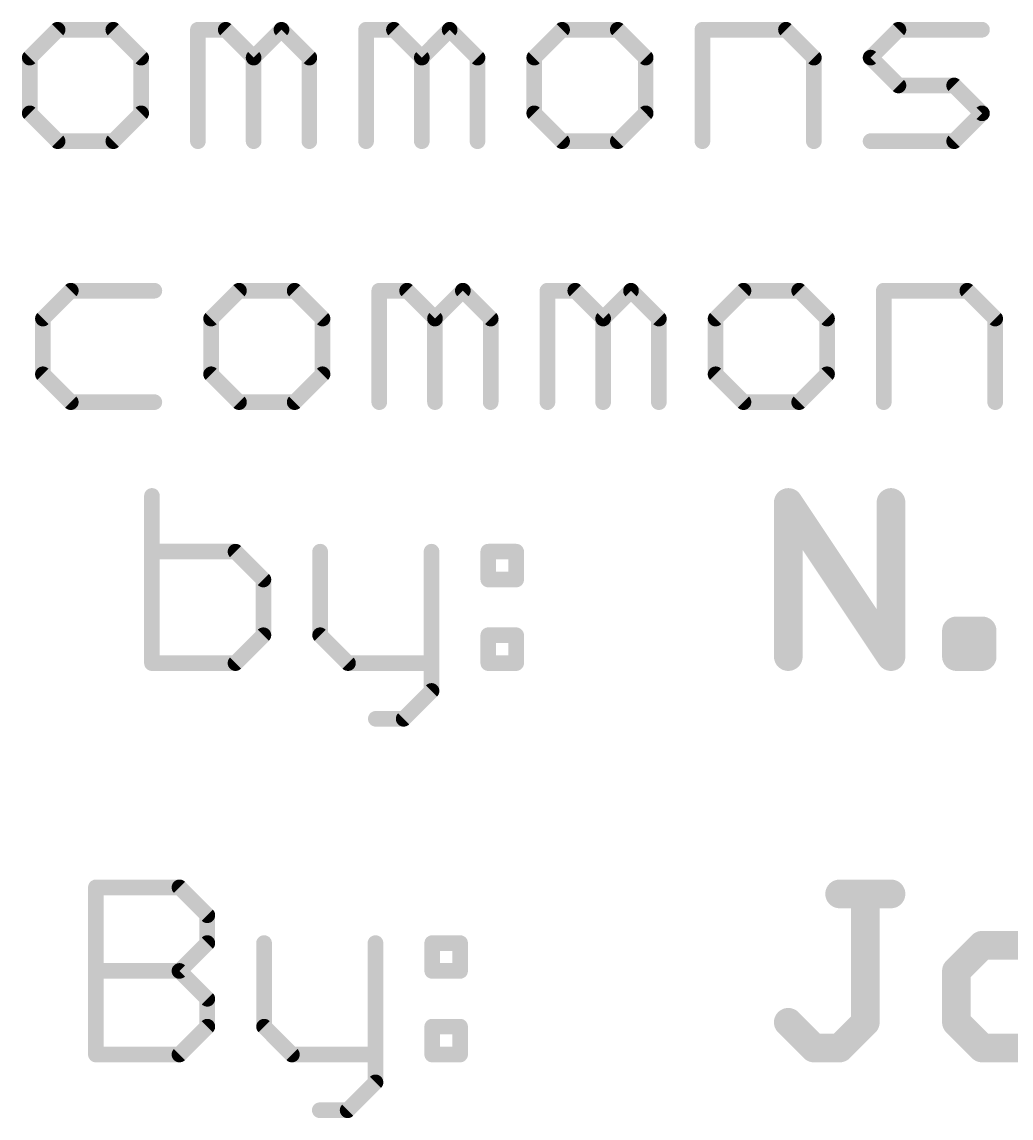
# Model space of a CAD drawing. Extents: x -29 to 78, y -28 to 63.
# Drawn here: x 15.54 to 25.17, y -28.48 to -17.81 of the extents above; entities that cross this region are included whole.
import ezdxf

# ---------------------------------------------------------------- set-up
doc = ezdxf.new("R2010")
doc.units = 0
doc.layers.add('51', color=53, linetype='CONTINUOUS')

msp = doc.modelspace()

# ---------------------------------------------------------------- linework, layer by layer
at = {"layer": '51'}
for points, const_width in [([(15.8863, -17.8891), (15.6151, -18.1603)], 0.1524), ([(16.4286, -17.8891), (15.8863, -17.8891)], 0.1524), ([(16.6998, -18.1603), (16.4286, -17.8891)], 0.1524), ([(17.2523, -18.9738), (17.2523, -17.8891)], 0.1524), ([(17.2523, -17.8891), (17.5235, -17.8891)], 0.1524), ([(17.5235, -17.8891), (17.7946, -18.1603)], 0.1524), ([(17.7946, -18.1603), (18.0658, -17.8891)], 0.1524), ([(18.0658, -17.8891), (18.337, -18.1603)], 0.1524), ([(18.8895, -18.9738), (18.8895, -17.8891)], 0.1524), ([(18.8895, -17.8891), (19.1606, -17.8891)], 0.1524), ([(19.1606, -17.8891), (19.4318, -18.1603)], 0.1524), ([(19.4318, -18.1603), (19.7029, -17.8891)], 0.1524), ([(19.7029, -17.8891), (19.9741, -18.1603)], 0.1524), ([(20.7978, -17.8891), (20.5266, -18.1603)], 0.1524), ([(21.3401, -17.8891), (20.7978, -17.8891)], 0.1524), ([(21.6113, -18.1603), (21.3401, -17.8891)], 0.1524), ([(22.1638, -18.9738), (22.1638, -17.8891)], 0.1524), ([(22.1638, -17.8891), (22.9773, -17.8891)], 0.1524), ([(22.9773, -17.8891), (23.2484, -18.1603)], 0.1524), ([(23.8009, -18.1603), (24.0721, -17.8891)], 0.1524), ([(24.0721, -17.8891), (24.8856, -17.8891)], 0.1524), ([(15.6151, -18.1603), (15.6151, -18.7026)], 0.1524), ([(16.6998, -18.7026), (16.6998, -18.1603)], 0.1524), ([(17.7946, -18.1603), (17.7946, -18.9738)], 0.1524), ([(18.337, -18.1603), (18.337, -18.9738)], 0.1524), ([(19.4318, -18.1603), (19.4318, -18.9738)], 0.1524), ([(19.9741, -18.1603), (19.9741, -18.9738)], 0.1524), ([(20.5266, -18.1603), (20.5266, -18.7026)], 0.1524), ([(21.6113, -18.7026), (21.6113, -18.1603)], 0.1524), ([(23.2484, -18.1603), (23.2484, -18.9738)], 0.1524), ([(24.0721, -18.4315), (23.8009, -18.1603)], 0.1524), ([(24.6144, -18.4315), (24.0721, -18.4315)], 0.1524), ([(24.8856, -18.7026), (24.6144, -18.4315)], 0.1524), ([(15.6151, -18.7026), (15.8863, -18.9738)], 0.1524), ([(16.4286, -18.9738), (16.6998, -18.7026)], 0.1524), ([(20.5266, -18.7026), (20.7978, -18.9738)], 0.1524), ([(21.3401, -18.9738), (21.6113, -18.7026)], 0.1524), ([(24.6144, -18.9738), (24.8856, -18.7026)], 0.1524), ([(15.8863, -18.9738), (16.4286, -18.9738)], 0.1524), ([(20.7978, -18.9738), (21.3401, -18.9738)], 0.1524), ([(23.8009, -18.9738), (24.6144, -18.9738)], 0.1524), ([(16.0147, -20.4291), (15.7435, -20.7003)], 0.1524), ([(16.8282, -20.4291), (16.0147, -20.4291)], 0.1524), ([(17.6519, -20.4291), (17.3807, -20.7003)], 0.1524), ([(18.1942, -20.4291), (17.6519, -20.4291)], 0.1524), ([(18.4654, -20.7003), (18.1942, -20.4291)], 0.1524), ([(19.0179, -21.5138), (19.0179, -20.4291)], 0.1524), ([(19.0179, -20.4291), (19.289, -20.4291)], 0.1524), ([(19.289, -20.4291), (19.5602, -20.7003)], 0.1524), ([(19.5602, -20.7003), (19.8314, -20.4291)], 0.1524), ([(19.8314, -20.4291), (20.1025, -20.7003)], 0.1524), ([(20.655, -21.5138), (20.655, -20.4291)], 0.1524), ([(20.655, -20.4291), (20.9262, -20.4291)], 0.1524), ([(20.9262, -20.4291), (21.1973, -20.7003)], 0.1524), ([(21.1973, -20.7003), (21.4685, -20.4291)], 0.1524), ([(21.4685, -20.4291), (21.7397, -20.7003)], 0.1524), ([(22.5633, -20.4291), (22.2922, -20.7003)], 0.1524), ([(23.1057, -20.4291), (22.5633, -20.4291)], 0.1524), ([(23.3768, -20.7003), (23.1057, -20.4291)], 0.1524), ([(23.9293, -21.5138), (23.9293, -20.4291)], 0.1524), ([(23.9293, -20.4291), (24.7428, -20.4291)], 0.1524), ([(24.7428, -20.4291), (25.014, -20.7003)], 0.1524), ([(15.7435, -20.7003), (15.7435, -21.2426)], 0.1524), ([(17.3807, -20.7003), (17.3807, -21.2426)], 0.1524), ([(18.4654, -21.2426), (18.4654, -20.7003)], 0.1524), ([(19.5602, -20.7003), (19.5602, -21.5138)], 0.1524), ([(20.1025, -20.7003), (20.1025, -21.5138)], 0.1524), ([(21.1973, -20.7003), (21.1973, -21.5138)], 0.1524), ([(21.7397, -20.7003), (21.7397, -21.5138)], 0.1524), ([(22.2922, -20.7003), (22.2922, -21.2426)], 0.1524), ([(23.3768, -21.2426), (23.3768, -20.7003)], 0.1524), ([(25.014, -20.7003), (25.014, -21.5138)], 0.1524), ([(15.7435, -21.2426), (16.0147, -21.5138)], 0.1524), ([(17.3807, -21.2426), (17.6519, -21.5138)], 0.1524), ([(18.1942, -21.5138), (18.4654, -21.2426)], 0.1524), ([(22.2922, -21.2426), (22.5633, -21.5138)], 0.1524), ([(23.1057, -21.5138), (23.3768, -21.2426)], 0.1524), ([(16.0147, -21.5138), (16.8282, -21.5138)], 0.1524), ([(17.6519, -21.5138), (18.1942, -21.5138)], 0.1524), ([(22.5633, -21.5138), (23.1057, -21.5138)], 0.1524), ([(16.8049, -22.4268), (16.8049, -24.0538)], 0.1524), ([(22.9997, -23.9903), (22.9997, -22.4904)], 0.2794), ([(22.9997, -22.4904), (23.9996, -23.9903)], 0.2794), ([(23.9996, -23.9903), (23.9996, -22.4904)], 0.2794), ([(17.6184, -22.9691), (16.8049, -22.9691)], 0.1524), ([(17.8895, -23.2403), (17.6184, -22.9691)], 0.1524), ([(18.442, -22.9691), (18.442, -23.7826)], 0.1524), ([(19.5267, -22.9691), (19.5267, -24.325)], 0.1524), ([(20.0792, -22.9691), (20.3504, -22.9691)], 0.1524), ([(20.0792, -23.2403), (20.0792, -22.9691)], 0.1524), ([(20.3504, -22.9691), (20.3504, -23.2403)], 0.1524), ([(17.8895, -23.7826), (17.8895, -23.2403)], 0.1524), ([(20.3504, -23.2403), (20.0792, -23.2403)], 0.1524), ([(24.6369, -23.9903), (24.6369, -23.7403)], 0.2794), ([(24.6369, -23.7403), (24.8868, -23.7403)], 0.2794), ([(24.8868, -23.7403), (24.8868, -23.9903)], 0.2794), ([(17.6184, -24.0538), (17.8895, -23.7826)], 0.1524), ([(18.442, -23.7826), (18.7132, -24.0538)], 0.1524), ([(20.0792, -23.7826), (20.3504, -23.7826)], 0.1524), ([(20.0792, -24.0538), (20.0792, -23.7826)], 0.1524), ([(20.3504, -23.7826), (20.3504, -24.0538)], 0.1524), ([(24.8868, -23.9903), (24.6369, -23.9903)], 0.2794), ([(16.8049, -24.0538), (17.6184, -24.0538)], 0.1524), ([(18.7132, -24.0538), (19.5267, -24.0538)], 0.1524), ([(20.3504, -24.0538), (20.0792, -24.0538)], 0.1524), ([(19.5267, -24.325), (19.2555, -24.5961)], 0.1524), ([(19.2555, -24.5961), (18.9844, -24.5961)], 0.1524), ([(16.2592, -27.8638), (16.2592, -26.2368)], 0.1524), ([(16.2592, -26.2368), (17.0727, -26.2368)], 0.1524), ([(17.0727, -26.2368), (17.3438, -26.508)], 0.1524), ([(23.4997, -26.3004), (23.9996, -26.3004)], 0.2794), ([(23.7496, -27.5503), (23.7496, -26.3004)], 0.2794), ([(17.3438, -26.508), (17.3438, -26.7791)], 0.1524), ([(24.8868, -26.8004), (24.6369, -27.0504)], 0.2794), ([(25.3868, -26.8004), (24.8868, -26.8004)], 0.2794), ([(17.3438, -26.7791), (17.0727, -27.0503)], 0.1524), ([(17.8963, -26.7791), (17.8963, -27.5926)], 0.1524), ([(18.981, -26.7791), (18.981, -28.135)], 0.1524), ([(19.5335, -26.7791), (19.8046, -26.7791)], 0.1524), ([(19.5335, -27.0503), (19.5335, -26.7791)], 0.1524), ([(19.8046, -26.7791), (19.8046, -27.0503)], 0.1524), ([(16.2592, -27.0503), (17.0727, -27.0503)], 0.1524), ([(17.0727, -27.0503), (17.3438, -27.3215)], 0.1524), ([(19.8046, -27.0503), (19.5335, -27.0503)], 0.1524), ([(24.6369, -27.0504), (24.6369, -27.5503)], 0.2794), ([(17.3438, -27.3215), (17.3438, -27.5926)], 0.1524), ([(22.9997, -27.5503), (23.2497, -27.8003)], 0.2794), ([(23.4997, -27.8003), (23.7496, -27.5503)], 0.2794), ([(24.6369, -27.5503), (24.8868, -27.8003)], 0.2794), ([(17.3438, -27.5926), (17.0727, -27.8638)], 0.1524), ([(17.8963, -27.5926), (18.1675, -27.8638)], 0.1524), ([(19.5335, -27.5926), (19.8046, -27.5926)], 0.1524), ([(19.5335, -27.8638), (19.5335, -27.5926)], 0.1524), ([(19.8046, -27.5926), (19.8046, -27.8638)], 0.1524), ([(23.2497, -27.8003), (23.4997, -27.8003)], 0.2794), ([(24.8868, -27.8003), (25.3868, -27.8003)], 0.2794), ([(17.0727, -27.8638), (16.2592, -27.8638)], 0.1524), ([(18.1675, -27.8638), (18.981, -27.8638)], 0.1524), ([(19.8046, -27.8638), (19.5335, -27.8638)], 0.1524), ([(18.981, -28.135), (18.7098, -28.4061)], 0.1524), ([(18.7098, -28.4061), (18.4387, -28.4061)], 0.1524)]:
    msp.add_lwpolyline(points, dxfattribs=dict(at, const_width=const_width))
for points, const_width in [([(15.8863, -17.851, 1), (15.8863, -17.9272)], 0.0762), ([(15.9132, -17.9161, 1), (15.8594, -17.8622)], 0.0762), ([(16.4556, -17.8622, 1), (16.4017, -17.9161)], 0.0762), ([(16.4286, -17.9272, 1), (16.4286, -17.851)], 0.0762), ([(17.2904, -17.8891, 1), (17.2142, -17.8891)], 0.0762), ([(17.2523, -17.851, 1), (17.2523, -17.9272)], 0.0762), ([(17.5504, -17.8622, 1), (17.4965, -17.9161)], 0.0762), ([(17.5235, -17.9272, 1), (17.5235, -17.851)], 0.0762), ([(18.0927, -17.8622, 1), (18.0388, -17.9161)], 0.0762), ([(18.0927, -17.9161, 1), (18.0388, -17.8622)], 0.0762), ([(18.9276, -17.8891, 1), (18.8514, -17.8891)], 0.0762), ([(18.8895, -17.851, 1), (18.8895, -17.9272)], 0.0762), ([(19.1876, -17.8622, 1), (19.1337, -17.9161)], 0.0762), ([(19.1606, -17.9272, 1), (19.1606, -17.851)], 0.0762), ([(19.7299, -17.8622, 1), (19.676, -17.9161)], 0.0762), ([(19.7299, -17.9161, 1), (19.676, -17.8622)], 0.0762), ([(20.7978, -17.851, 1), (20.7978, -17.9272)], 0.0762), ([(20.8247, -17.9161, 1), (20.7708, -17.8622)], 0.0762), ([(21.367, -17.8622, 1), (21.3132, -17.9161)], 0.0762), ([(21.3401, -17.9272, 1), (21.3401, -17.851)], 0.0762), ([(22.2019, -17.8891, 1), (22.1257, -17.8891)], 0.0762), ([(22.1638, -17.851, 1), (22.1638, -17.9272)], 0.0762), ([(23.0042, -17.8622, 1), (22.9503, -17.9161)], 0.0762), ([(22.9773, -17.9272, 1), (22.9773, -17.851)], 0.0762), ([(24.0721, -17.851, 1), (24.0721, -17.9272)], 0.0762), ([(24.099, -17.9161, 1), (24.0451, -17.8622)], 0.0762), ([(24.8856, -17.9272, 1), (24.8856, -17.851)], 0.0762), ([(15.6532, -18.1603, 1), (15.577, -18.1603)], 0.0762), ([(15.5882, -18.1334, 1), (15.6421, -18.1872)], 0.0762), ([(16.7379, -18.1603, 1), (16.6617, -18.1603)], 0.0762), ([(16.6729, -18.1872, 1), (16.7267, -18.1334)], 0.0762), ([(17.8327, -18.1603, 1), (17.7565, -18.1603)], 0.0762), ([(17.7677, -18.1334, 1), (17.8216, -18.1872)], 0.0762), ([(17.7677, -18.1872, 1), (17.8216, -18.1334)], 0.0762), ([(18.3751, -18.1603, 1), (18.2989, -18.1603)], 0.0762), ([(18.31, -18.1872, 1), (18.3639, -18.1334)], 0.0762), ([(19.4699, -18.1603, 1), (19.3937, -18.1603)], 0.0762), ([(19.4048, -18.1334, 1), (19.4587, -18.1872)], 0.0762), ([(19.4048, -18.1872, 1), (19.4587, -18.1334)], 0.0762), ([(20.0122, -18.1603, 1), (19.936, -18.1603)], 0.0762), ([(19.9472, -18.1872, 1), (20.0011, -18.1334)], 0.0762), ([(20.5647, -18.1603, 1), (20.4885, -18.1603)], 0.0762), ([(20.4997, -18.1334, 1), (20.5535, -18.1872)], 0.0762), ([(21.6494, -18.1603, 1), (21.5732, -18.1603)], 0.0762), ([(21.5843, -18.1872, 1), (21.6382, -18.1334)], 0.0762), ([(23.2865, -18.1603, 1), (23.2103, -18.1603)], 0.0762), ([(23.2215, -18.1872, 1), (23.2754, -18.1334)], 0.0762), ([(23.8279, -18.1334, 1), (23.774, -18.1872)], 0.0762), ([(23.774, -18.1334, 1), (23.8279, -18.1872)], 0.0762), ([(24.0721, -18.3934, 1), (24.0721, -18.4696)], 0.0762), ([(24.0451, -18.4584, 1), (24.099, -18.4045)], 0.0762), ([(24.6414, -18.4045, 1), (24.5875, -18.4584)], 0.0762), ([(24.6144, -18.4696, 1), (24.6144, -18.3934)], 0.0762), ([(15.6421, -18.6757, 1), (15.5882, -18.7296)], 0.0762), ([(15.577, -18.7026, 1), (15.6532, -18.7026)], 0.0762), ([(16.6617, -18.7026, 1), (16.7379, -18.7026)], 0.0762), ([(16.7267, -18.7296, 1), (16.6729, -18.6757)], 0.0762), ([(20.5535, -18.6757, 1), (20.4997, -18.7296)], 0.0762), ([(20.4885, -18.7026, 1), (20.5647, -18.7026)], 0.0762), ([(21.5732, -18.7026, 1), (21.6494, -18.7026)], 0.0762), ([(21.6382, -18.7296, 1), (21.5843, -18.6757)], 0.0762), ([(24.9125, -18.7296, 1), (24.8586, -18.6757)], 0.0762), ([(24.8586, -18.7296, 1), (24.9125, -18.6757)], 0.0762), ([(15.8863, -18.9357, 1), (15.8863, -19.0119)], 0.0762), ([(15.8594, -19.0007, 1), (15.9132, -18.9469)], 0.0762), ([(16.4017, -18.9469, 1), (16.4556, -19.0007)], 0.0762), ([(16.4286, -19.0119, 1), (16.4286, -18.9357)], 0.0762), ([(17.2142, -18.9738, 1), (17.2904, -18.9738)], 0.0762), ([(17.7565, -18.9738, 1), (17.8327, -18.9738)], 0.0762), ([(18.2989, -18.9738, 1), (18.3751, -18.9738)], 0.0762), ([(18.8514, -18.9738, 1), (18.9276, -18.9738)], 0.0762), ([(19.3937, -18.9738, 1), (19.4699, -18.9738)], 0.0762), ([(19.936, -18.9738, 1), (20.0122, -18.9738)], 0.0762), ([(20.7978, -18.9357, 1), (20.7978, -19.0119)], 0.0762), ([(20.7708, -19.0007, 1), (20.8247, -18.9469)], 0.0762), ([(21.3132, -18.9469, 1), (21.367, -19.0007)], 0.0762), ([(21.3401, -19.0119, 1), (21.3401, -18.9357)], 0.0762), ([(22.1257, -18.9738, 1), (22.2019, -18.9738)], 0.0762), ([(23.2103, -18.9738, 1), (23.2865, -18.9738)], 0.0762), ([(23.8009, -18.9357, 1), (23.8009, -19.0119)], 0.0762), ([(24.5875, -18.9469, 1), (24.6414, -19.0007)], 0.0762), ([(24.6144, -19.0119, 1), (24.6144, -18.9357)], 0.0762), ([(16.0147, -20.391, 1), (16.0147, -20.4672)], 0.0762), ([(16.0416, -20.4561, 1), (15.9878, -20.4022)], 0.0762), ([(16.8282, -20.4672, 1), (16.8282, -20.391)], 0.0762), ([(17.6519, -20.391, 1), (17.6519, -20.4672)], 0.0762), ([(17.6788, -20.4561, 1), (17.6249, -20.4022)], 0.0762), ([(18.2211, -20.4022, 1), (18.1673, -20.4561)], 0.0762), ([(18.1942, -20.4672, 1), (18.1942, -20.391)], 0.0762), ([(19.056, -20.4291, 1), (18.9798, -20.4291)], 0.0762), ([(19.0179, -20.391, 1), (19.0179, -20.4672)], 0.0762), ([(19.316, -20.4022, 1), (19.2621, -20.4561)], 0.0762), ([(19.289, -20.4672, 1), (19.289, -20.391)], 0.0762), ([(19.8583, -20.4022, 1), (19.8044, -20.4561)], 0.0762), ([(19.8583, -20.4561, 1), (19.8044, -20.4022)], 0.0762), ([(20.6931, -20.4291, 1), (20.6169, -20.4291)], 0.0762), ([(20.655, -20.391, 1), (20.655, -20.4672)], 0.0762), ([(20.9531, -20.4022, 1), (20.8992, -20.4561)], 0.0762), ([(20.9262, -20.4672, 1), (20.9262, -20.391)], 0.0762), ([(21.4954, -20.4022, 1), (21.4416, -20.4561)], 0.0762), ([(21.4954, -20.4561, 1), (21.4416, -20.4022)], 0.0762), ([(22.5633, -20.391, 1), (22.5633, -20.4672)], 0.0762), ([(22.5903, -20.4561, 1), (22.5364, -20.4022)], 0.0762), ([(23.1326, -20.4022, 1), (23.0787, -20.4561)], 0.0762), ([(23.1057, -20.4672, 1), (23.1057, -20.391)], 0.0762), ([(23.9674, -20.4291, 1), (23.8912, -20.4291)], 0.0762), ([(23.9293, -20.391, 1), (23.9293, -20.4672)], 0.0762), ([(24.7698, -20.4022, 1), (24.7159, -20.4561)], 0.0762), ([(24.7428, -20.4672, 1), (24.7428, -20.391)], 0.0762), ([(15.7816, -20.7003, 1), (15.7054, -20.7003)], 0.0762), ([(15.7166, -20.6734, 1), (15.7705, -20.7272)], 0.0762), ([(17.4188, -20.7003, 1), (17.3426, -20.7003)], 0.0762), ([(17.3538, -20.6734, 1), (17.4076, -20.7272)], 0.0762), ([(18.5035, -20.7003, 1), (18.4273, -20.7003)], 0.0762), ([(18.4384, -20.7272, 1), (18.4923, -20.6734)], 0.0762), ([(19.5983, -20.7003, 1), (19.5221, -20.7003)], 0.0762), ([(19.5332, -20.6734, 1), (19.5871, -20.7272)], 0.0762), ([(19.5332, -20.7272, 1), (19.5871, -20.6734)], 0.0762), ([(20.1406, -20.7003, 1), (20.0644, -20.7003)], 0.0762), ([(20.0756, -20.7272, 1), (20.1295, -20.6734)], 0.0762), ([(21.2354, -20.7003, 1), (21.1592, -20.7003)], 0.0762), ([(21.1704, -20.6734, 1), (21.2243, -20.7272)], 0.0762), ([(21.1704, -20.7272, 1), (21.2243, -20.6734)], 0.0762), ([(21.7778, -20.7003, 1), (21.7016, -20.7003)], 0.0762), ([(21.7127, -20.7272, 1), (21.7666, -20.6734)], 0.0762), ([(22.3303, -20.7003, 1), (22.2541, -20.7003)], 0.0762), ([(22.2652, -20.6734, 1), (22.3191, -20.7272)], 0.0762), ([(23.4149, -20.7003, 1), (23.3387, -20.7003)], 0.0762), ([(23.3499, -20.7272, 1), (23.4038, -20.6734)], 0.0762), ([(25.0521, -20.7003, 1), (24.9759, -20.7003)], 0.0762), ([(24.987, -20.7272, 1), (25.0409, -20.6734)], 0.0762), ([(15.7705, -21.2157, 1), (15.7166, -21.2696)], 0.0762), ([(15.7054, -21.2426, 1), (15.7816, -21.2426)], 0.0762), ([(17.4076, -21.2157, 1), (17.3538, -21.2696)], 0.0762), ([(17.3426, -21.2426, 1), (17.4188, -21.2426)], 0.0762), ([(18.4273, -21.2426, 1), (18.5035, -21.2426)], 0.0762), ([(18.4923, -21.2696, 1), (18.4384, -21.2157)], 0.0762), ([(22.3191, -21.2157, 1), (22.2652, -21.2696)], 0.0762), ([(22.2541, -21.2426, 1), (22.3303, -21.2426)], 0.0762), ([(23.3387, -21.2426, 1), (23.4149, -21.2426)], 0.0762), ([(23.4038, -21.2696, 1), (23.3499, -21.2157)], 0.0762), ([(16.0147, -21.4757, 1), (16.0147, -21.5519)], 0.0762), ([(16.8282, -21.5519, 1), (16.8282, -21.4757)], 0.0762), ([(17.6519, -21.4757, 1), (17.6519, -21.5519)], 0.0762), ([(18.1942, -21.5519, 1), (18.1942, -21.4757)], 0.0762), ([(22.5633, -21.4757, 1), (22.5633, -21.5519)], 0.0762), ([(23.1057, -21.5519, 1), (23.1057, -21.4757)], 0.0762), ([(15.9878, -21.5407, 1), (16.0416, -21.4869)], 0.0762), ([(17.6249, -21.5407, 1), (17.6788, -21.4869)], 0.0762), ([(18.1673, -21.4869, 1), (18.2211, -21.5407)], 0.0762), ([(18.9798, -21.5138, 1), (19.056, -21.5138)], 0.0762), ([(19.5221, -21.5138, 1), (19.5983, -21.5138)], 0.0762), ([(20.0644, -21.5138, 1), (20.1406, -21.5138)], 0.0762), ([(20.6169, -21.5138, 1), (20.6931, -21.5138)], 0.0762), ([(21.1592, -21.5138, 1), (21.2354, -21.5138)], 0.0762), ([(21.7016, -21.5138, 1), (21.7778, -21.5138)], 0.0762), ([(22.5364, -21.5407, 1), (22.5903, -21.4869)], 0.0762), ([(23.0787, -21.4869, 1), (23.1326, -21.5407)], 0.0762), ([(23.8912, -21.5138, 1), (23.9674, -21.5138)], 0.0762), ([(24.9759, -21.5138, 1), (25.0521, -21.5138)], 0.0762), ([(16.843, -22.4268, 1), (16.7668, -22.4268)], 0.0762), ([(23.0578, -22.4517, 1), (22.9416, -22.5292)], 0.1397), ([(23.0695, -22.4904, 1), (22.9299, -22.4904)], 0.1397), ([(24.0695, -22.4904, 1), (23.9298, -22.4904)], 0.1397), ([(16.8049, -22.931, 1), (16.8049, -23.0072)], 0.0762), ([(17.6453, -22.9422, 1), (17.5914, -22.9961)], 0.0762), ([(17.6184, -23.0072, 1), (17.6184, -22.931)], 0.0762), ([(18.4801, -22.9691, 1), (18.4039, -22.9691)], 0.0762), ([(19.5648, -22.9691, 1), (19.4886, -22.9691)], 0.0762), ([(20.0792, -22.931, 1), (20.0792, -23.0072)], 0.0762), ([(20.1173, -22.9691, 1), (20.0411, -22.9691)], 0.0762), ([(20.3885, -22.9691, 1), (20.3123, -22.9691)], 0.0762), ([(20.3504, -23.0072, 1), (20.3504, -22.931)], 0.0762), ([(17.9276, -23.2403, 1), (17.8514, -23.2403)], 0.0762), ([(17.8626, -23.2672, 1), (17.9165, -23.2134)], 0.0762), ([(20.0792, -23.2022, 1), (20.0792, -23.2784)], 0.0762), ([(20.0411, -23.2403, 1), (20.1173, -23.2403)], 0.0762), ([(20.3123, -23.2403, 1), (20.3885, -23.2403)], 0.0762), ([(20.3504, -23.2784, 1), (20.3504, -23.2022)], 0.0762), ([(24.7067, -23.7403, 1), (24.567, -23.7403)], 0.1397), ([(24.6369, -23.6705, 1), (24.6369, -23.8102)], 0.1397), ([(24.9567, -23.7403, 1), (24.817, -23.7403)], 0.1397), ([(24.8868, -23.8102, 1), (24.8868, -23.6705)], 0.1397), ([(17.8514, -23.7826, 1), (17.9276, -23.7826)], 0.0762), ([(17.9165, -23.8096, 1), (17.8626, -23.7557)], 0.0762), ([(18.469, -23.7557, 1), (18.4151, -23.8096)], 0.0762), ([(18.4039, -23.7826, 1), (18.4801, -23.7826)], 0.0762), ([(20.0792, -23.7445, 1), (20.0792, -23.8207)], 0.0762), ([(20.1173, -23.7826, 1), (20.0411, -23.7826)], 0.0762), ([(20.3885, -23.7826, 1), (20.3123, -23.7826)], 0.0762), ([(20.3504, -23.8207, 1), (20.3504, -23.7445)], 0.0762), ([(23.9415, -24.029, 1), (24.0577, -23.9516)], 0.1397), ([(24.6369, -23.9205, 1), (24.6369, -24.0602)], 0.1397), ([(24.8868, -24.0602, 1), (24.8868, -23.9205)], 0.1397), ([(16.8049, -24.0157, 1), (16.8049, -24.0919)], 0.0762), ([(17.5914, -24.0269, 1), (17.6453, -24.0807)], 0.0762), ([(17.6184, -24.0919, 1), (17.6184, -24.0157)], 0.0762), ([(18.7132, -24.0157, 1), (18.7132, -24.0919)], 0.0762), ([(18.6863, -24.0807, 1), (18.7401, -24.0269)], 0.0762), ([(19.5267, -24.0919, 1), (19.5267, -24.0157)], 0.0762), ([(20.0792, -24.0157, 1), (20.0792, -24.0919)], 0.0762), ([(20.3504, -24.0919, 1), (20.3504, -24.0157)], 0.0762), ([(22.9299, -23.9903, 1), (23.0695, -23.9903)], 0.1397), ([(23.9298, -23.9903, 1), (24.0695, -23.9903)], 0.1397), ([(24.567, -23.9903, 1), (24.7067, -23.9903)], 0.1397), ([(24.817, -23.9903, 1), (24.9567, -23.9903)], 0.1397), ([(16.7668, -24.0538, 1), (16.843, -24.0538)], 0.0762), ([(20.0411, -24.0538, 1), (20.1173, -24.0538)], 0.0762), ([(20.3123, -24.0538, 1), (20.3885, -24.0538)], 0.0762), ([(19.4886, -24.325, 1), (19.5648, -24.325)], 0.0762), ([(19.5536, -24.3519, 1), (19.4998, -24.298)], 0.0762), ([(18.9844, -24.558, 1), (18.9844, -24.6342)], 0.0762), ([(19.2286, -24.5692, 1), (19.2825, -24.6231)], 0.0762), ([(19.2555, -24.6342, 1), (19.2555, -24.558)], 0.0762), ([(16.2973, -26.2368, 1), (16.2211, -26.2368)], 0.0762), ([(16.2592, -26.1987, 1), (16.2592, -26.2749)], 0.0762), ([(17.0996, -26.2099, 1), (17.0457, -26.2638)], 0.0762), ([(17.0727, -26.2749, 1), (17.0727, -26.1987)], 0.0762), ([(23.4997, -26.2306, 1), (23.4997, -26.3703)], 0.1397), ([(23.8195, -26.3004, 1), (23.6798, -26.3004)], 0.1397), ([(23.9996, -26.3703, 1), (23.9996, -26.2306)], 0.1397), ([(17.3819, -26.508, 1), (17.3057, -26.508)], 0.0762), ([(17.3169, -26.5349, 1), (17.3708, -26.481)], 0.0762), ([(24.8868, -26.7305, 1), (24.8868, -26.8702)], 0.1397), ([(24.9362, -26.8498, 1), (24.8374, -26.751)], 0.1397), ([(17.3057, -26.7791, 1), (17.3819, -26.7791)], 0.0762), ([(17.3708, -26.8061, 1), (17.3169, -26.7522)], 0.0762), ([(17.9344, -26.7791, 1), (17.8582, -26.7791)], 0.0762), ([(19.0191, -26.7791, 1), (18.9429, -26.7791)], 0.0762), ([(19.5335, -26.741, 1), (19.5335, -26.8172)], 0.0762), ([(19.5716, -26.7791, 1), (19.4954, -26.7791)], 0.0762), ([(19.8427, -26.7791, 1), (19.7665, -26.7791)], 0.0762), ([(19.8046, -26.8172, 1), (19.8046, -26.741)], 0.0762), ([(16.2592, -27.0122, 1), (16.2592, -27.0884)], 0.0762), ([(17.0996, -27.0234, 1), (17.0457, -27.0772)], 0.0762), ([(17.0457, -27.0234, 1), (17.0996, -27.0772)], 0.0762), ([(17.0727, -27.0884, 1), (17.0727, -27.0122)], 0.0762), ([(19.5335, -27.0122, 1), (19.5335, -27.0884)], 0.0762), ([(19.8046, -27.0884, 1), (19.8046, -27.0122)], 0.0762), ([(24.7067, -27.0504, 1), (24.567, -27.0504)], 0.1397), ([(24.5875, -27.001, 1), (24.6862, -27.0998)], 0.1397), ([(19.4954, -27.0503, 1), (19.5716, -27.0503)], 0.0762), ([(19.7665, -27.0503, 1), (19.8427, -27.0503)], 0.0762), ([(17.3819, -27.3215, 1), (17.3057, -27.3215)], 0.0762), ([(17.3169, -27.3484, 1), (17.3708, -27.2945)], 0.0762), ([(23.0491, -27.5009, 1), (22.9503, -27.5997)], 0.1397), ([(23.799, -27.5997, 1), (23.7002, -27.5009)], 0.1397), ([(24.6862, -27.5009, 1), (24.5875, -27.5997)], 0.1397), ([(17.3708, -27.6196, 1), (17.3169, -27.5657)], 0.0762), ([(17.9233, -27.5657, 1), (17.8694, -27.6196)], 0.0762), ([(19.5335, -27.5545, 1), (19.5335, -27.6307)], 0.0762), ([(19.5716, -27.5926, 1), (19.4954, -27.5926)], 0.0762), ([(19.8427, -27.5926, 1), (19.7665, -27.5926)], 0.0762), ([(19.8046, -27.6307, 1), (19.8046, -27.5545)], 0.0762), ([(23.6798, -27.5503, 1), (23.8195, -27.5503)], 0.1397), ([(24.567, -27.5503, 1), (24.7067, -27.5503)], 0.1397), ([(17.3057, -27.5926, 1), (17.3819, -27.5926)], 0.0762), ([(17.8582, -27.5926, 1), (17.9344, -27.5926)], 0.0762), ([(23.2497, -27.7305, 1), (23.2497, -27.8701)], 0.1397), ([(23.2003, -27.8497, 1), (23.2991, -27.7509)], 0.1397), ([(23.4503, -27.7509, 1), (23.5491, -27.8497)], 0.1397), ([(23.4997, -27.8701, 1), (23.4997, -27.7305)], 0.1397), ([(24.8868, -27.7305, 1), (24.8868, -27.8701)], 0.1397), ([(24.8374, -27.8497, 1), (24.9362, -27.7509)], 0.1397), ([(16.2592, -27.8257, 1), (16.2592, -27.9019)], 0.0762), ([(16.2211, -27.8638, 1), (16.2973, -27.8638)], 0.0762), ([(17.0457, -27.8369, 1), (17.0996, -27.8907)], 0.0762), ([(17.0727, -27.9019, 1), (17.0727, -27.8257)], 0.0762), ([(18.1675, -27.8257, 1), (18.1675, -27.9019)], 0.0762), ([(18.1405, -27.8907, 1), (18.1944, -27.8369)], 0.0762), ([(18.981, -27.9019, 1), (18.981, -27.8257)], 0.0762), ([(19.5335, -27.8257, 1), (19.5335, -27.9019)], 0.0762), ([(19.4954, -27.8638, 1), (19.5716, -27.8638)], 0.0762), ([(19.7665, -27.8638, 1), (19.8427, -27.8638)], 0.0762), ([(19.8046, -27.9019, 1), (19.8046, -27.8257)], 0.0762), ([(19.0079, -28.1619, 1), (18.954, -28.108)], 0.0762), ([(18.9429, -28.135, 1), (19.0191, -28.135)], 0.0762), ([(18.4387, -28.368, 1), (18.4387, -28.4442)], 0.0762), ([(18.6829, -28.3792, 1), (18.7368, -28.4331)], 0.0762), ([(18.7098, -28.4442, 1), (18.7098, -28.368)], 0.0762)]:
    msp.add_lwpolyline(points, format="xyb", dxfattribs=dict(at, const_width=const_width))

doc.saveas('drawing.dxf')
